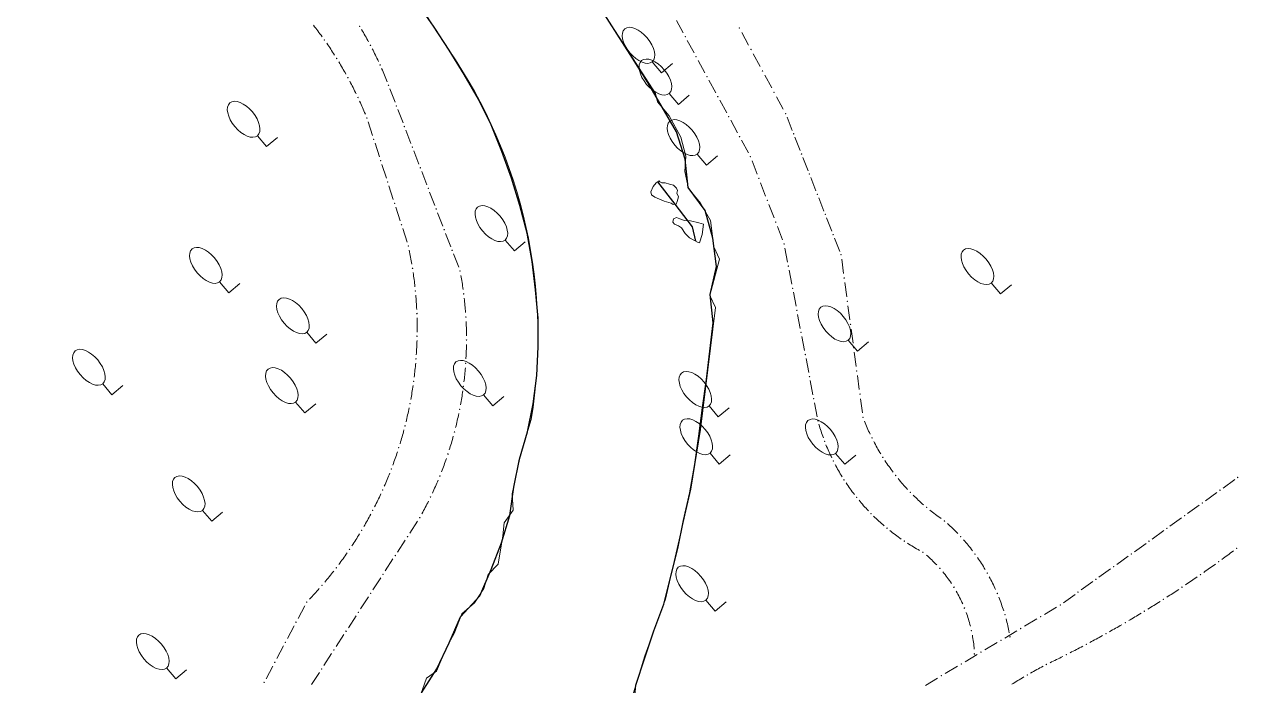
# Model space of a CAD drawing. Header units: metres. Extents: x -10443 to -4073, y -33280 to -26846.
# Drawn here: x -7327.63 to -7285.17, y -29071.19 to -29048.05 of the extents above; entities that cross this region are included whole.
import ezdxf

# ---------------------------------------------------------------- set-up
doc = ezdxf.new("R2010")
doc.units = ezdxf.units.M
doc.header["$MEASUREMENT"] = 0
doc.linetypes.add('CONTINUOUS_1', pattern=[0])
doc.linetypes.add('CONTINUOUS_2', pattern=[0])
doc.layers.add('R6護岸構造(不明)', color=224, linetype='CONTINUOUS')
doc.layers.add('R6護岸構造(石組・玉石)', color=5, linetype='CONTINUOUS')
for name, color, linetype, lineweight in [('園路', 241, 'CONTINUOUS_2', 18), ('木', 254, 'CONTINUOUS_2', 18), ('石', 241, 'CONTINUOUS_2', 18), ('護岸', 241, 'CONTINUOUS_2', 18)]:
    doc.layers.add(name, color=color, linetype=linetype, lineweight=lineweight)

msp = doc.modelspace()

# ---------------------------------------------------------------- hatches: boundary and pattern name
at = {"layer": '園路', "linetype": 'CONTINUOUS_1', "lineweight": 18}
for points in [[(-7315.901, -29048.123, 1), (-7315.916, -29048.123, 1)], [(-7304.515, -29048.485, 1), (-7304.53, -29048.485, 1)], [(-7302.624, -29048.185, 1), (-7302.639, -29048.185, 1)], [(-7317.131, -29048.599, 1), (-7317.146, -29048.599, 1)], [(-7315.52, -29048.788, 1), (-7315.535, -29048.788, 1)], [(-7302.219, -29048.933, 1), (-7302.234, -29048.933, 1)], [(-7316.701, -29049.248, 1), (-7316.716, -29049.248, 1)], [(-7304.135, -29049.184, 1), (-7304.15, -29049.184, 1)], [(-7315.182, -29049.476, 1), (-7315.197, -29049.476, 1)], [(-7301.813, -29049.681, 1), (-7301.828, -29049.681, 1)], [(-7316.31, -29049.92, 1), (-7316.325, -29049.92, 1)], [(-7314.89, -29050.185, 1), (-7314.905, -29050.185, 1)], [(-7303.756, -29049.883, 1), (-7303.771, -29049.883, 1)], [(-7315.958, -29050.613, 1), (-7315.973, -29050.613, 1)], [(-7303.376, -29050.582, 1), (-7303.391, -29050.582, 1)], [(-7301.408, -29050.429, 1), (-7301.423, -29050.429, 1)], [(-7314.612, -29050.907, 1), (-7314.627, -29050.907, 1)], [(-7315.647, -29051.326, 1), (-7315.662, -29051.326, 1)], [(-7302.996, -29051.281, 1), (-7303.011, -29051.281, 1)], [(-7301.003, -29051.177, 1), (-7301.018, -29051.177, 1)], [(-7314.334, -29051.629, 1), (-7314.349, -29051.629, 1)], [(-7300.727, -29051.883, 1), (-7300.742, -29051.883, 1)], [(-7315.404, -29052.074, 1), (-7315.419, -29052.074, 1)], [(-7314.056, -29052.351, 1), (-7314.071, -29052.351, 1)], [(-7302.617, -29051.98, 1), (-7302.632, -29051.98, 1)], [(-7302.237, -29052.679, 1), (-7302.252, -29052.679, 1)], [(-7300.45, -29052.588, 1), (-7300.465, -29052.588, 1)], [(-7315.162, -29052.821, 1), (-7315.177, -29052.821, 1)], [(-7313.777, -29053.073, 1), (-7313.792, -29053.073, 1)], [(-7314.92, -29053.569, 1), (-7314.935, -29053.569, 1)], [(-7301.942, -29053.444, 1), (-7301.957, -29053.444, 1)], [(-7300.173, -29053.293, 1), (-7300.188, -29053.293, 1)], [(-7313.499, -29053.794, 1), (-7313.514, -29053.794, 1)], [(-7299.897, -29053.999, 1), (-7299.912, -29053.999, 1)], [(-7314.678, -29054.317, 1), (-7314.693, -29054.317, 1)], [(-7301.647, -29054.209, 1), (-7301.662, -29054.209, 1)], [(-7313.221, -29054.516, 1), (-7313.236, -29054.516, 1)], [(-7299.62, -29054.704, 1), (-7299.635, -29054.704, 1)], [(-7314.435, -29055.065, 1), (-7314.45, -29055.065, 1)], [(-7312.943, -29055.238, 1), (-7312.958, -29055.238, 1)], [(-7301.352, -29054.974, 1), (-7301.367, -29054.974, 1)], [(-7301.057, -29055.74, 1), (-7301.072, -29055.74, 1)], [(-7299.343, -29055.409, 1), (-7299.358, -29055.409, 1)], [(-7314.193, -29055.812, 1), (-7314.208, -29055.812, 1)], [(-7312.665, -29055.96, 1), (-7312.68, -29055.96, 1)], [(-7299.067, -29056.115, 1), (-7299.082, -29056.115, 1)], [(-7314.049, -29056.592, 1), (-7314.064, -29056.592, 1)], [(-7300.909, -29056.513, 1), (-7300.924, -29056.513, 1)], [(-7312.387, -29056.682, 1), (-7312.402, -29056.682, 1)], [(-7298.957, -29056.927, 1), (-7298.972, -29056.927, 1)], [(-7313.95, -29057.379, 1), (-7313.965, -29057.379, 1)], [(-7300.761, -29057.286, 1), (-7300.776, -29057.286, 1)], [(-7312.261, -29057.483, 1), (-7312.276, -29057.483, 1)], [(-7298.848, -29057.74, 1), (-7298.863, -29057.74, 1)], [(-7313.897, -29058.171, 1), (-7313.912, -29058.171, 1)], [(-7312.186, -29058.291, 1), (-7312.201, -29058.291, 1)], [(-7300.613, -29058.059, 1), (-7300.628, -29058.059, 1)], [(-7298.738, -29058.553, 1), (-7298.753, -29058.553, 1)], [(-7313.89, -29058.964, 1), (-7313.905, -29058.964, 1)], [(-7312.162, -29059.102, 1), (-7312.177, -29059.102, 1)], [(-7300.466, -29058.832, 1), (-7300.481, -29058.832, 1)], [(-7298.628, -29059.366, 1), (-7298.643, -29059.366, 1)], [(-7313.927, -29059.756, 1), (-7313.942, -29059.756, 1)], [(-7312.19, -29059.913, 1), (-7312.205, -29059.913, 1)], [(-7300.318, -29059.605, 1), (-7300.333, -29059.605, 1)], [(-7300.17, -29060.378, 1), (-7300.185, -29060.378, 1)], [(-7298.519, -29060.179, 1), (-7298.534, -29060.179, 1)], [(-7314.011, -29060.545, 1), (-7314.026, -29060.545, 1)], [(-7312.27, -29060.721, 1), (-7312.285, -29060.721, 1)], [(-7300.022, -29061.151, 1), (-7300.037, -29061.151, 1)], [(-7298.409, -29060.992, 1), (-7298.424, -29060.992, 1)], [(-7314.14, -29061.328, 1), (-7314.155, -29061.328, 1)], [(-7312.401, -29061.522, 1), (-7312.416, -29061.522, 1)], [(-7314.313, -29062.101, 1), (-7314.328, -29062.101, 1)], [(-7299.874, -29061.924, 1), (-7299.889, -29061.924, 1)], [(-7298.299, -29061.804, 1), (-7298.314, -29061.804, 1)], [(-7312.582, -29062.313, 1), (-7312.597, -29062.313, 1)], [(-7297.989, -29062.52, 1), (-7298.004, -29062.52, 1)], [(-7314.531, -29062.864, 1), (-7314.546, -29062.864, 1)], [(-7299.641, -29062.643, 1), (-7299.656, -29062.643, 1)], [(-7312.813, -29063.09, 1), (-7312.828, -29063.09, 1)], [(-7299.336, -29063.334, 1), (-7299.351, -29063.334, 1)], [(-7297.607, -29063.2, 1), (-7297.622, -29063.2, 1)], [(-7314.792, -29063.613, 1), (-7314.807, -29063.613, 1)], [(-7297.157, -29063.836, 1), (-7297.172, -29063.836, 1)], [(-7313.093, -29063.852, 1), (-7313.108, -29063.852, 1)], [(-7298.961, -29063.99, 1), (-7298.976, -29063.99, 1)], [(-7285.198, -29063.906, 1), (-7285.213, -29063.906, 1)], [(-7315.096, -29064.346, 1), (-7315.111, -29064.346, 1)], [(-7313.421, -29064.594, 1), (-7313.436, -29064.594, 1)], [(-7298.52, -29064.604, 1), (-7298.535, -29064.604, 1)], [(-7296.644, -29064.424, 1), (-7296.659, -29064.424, 1)], [(-7285.818, -29064.352, 1), (-7285.833, -29064.352, 1)], [(-7315.442, -29065.06, 1), (-7315.457, -29065.06, 1)], [(-7296.074, -29064.955, 1), (-7296.089, -29064.955, 1)], [(-7286.438, -29064.798, 1), (-7286.453, -29064.798, 1)], [(-7313.796, -29065.314, 1), (-7313.811, -29065.314, 1)], [(-7298.02, -29065.17, 1), (-7298.035, -29065.17, 1)], [(-7295.452, -29065.425, 1), (-7295.467, -29065.425, 1)], [(-7287.058, -29065.244, 1), (-7287.073, -29065.244, 1)], [(-7315.828, -29065.753, 1), (-7315.843, -29065.753, 1)], [(-7297.463, -29065.681, 1), (-7297.478, -29065.681, 1)], [(-7287.678, -29065.69, 1), (-7287.693, -29065.69, 1)], [(-7314.225, -29065.975, 1), (-7314.24, -29065.975, 1)], [(-7296.857, -29066.133, 1), (-7296.872, -29066.133, 1)], [(-7294.884, -29065.976, 1), (-7294.899, -29065.976, 1)], [(-7288.298, -29066.136, 1), (-7288.313, -29066.136, 1)], [(-7285.238, -29066.387, 1), (-7285.253, -29066.387, 1)], [(-7316.253, -29066.422, 1), (-7316.268, -29066.422, 1)], [(-7314.654, -29066.637, 1), (-7314.669, -29066.637, 1)], [(-7296.208, -29066.52, 1), (-7296.223, -29066.52, 1)], [(-7294.383, -29066.589, 1), (-7294.398, -29066.589, 1)], [(-7288.918, -29066.581, 1), (-7288.933, -29066.581, 1)], [(-7316.716, -29067.066, 1), (-7316.731, -29067.066, 1)], [(-7295.614, -29067.086, 1), (-7295.629, -29067.086, 1)], [(-7289.538, -29067.027, 1), (-7289.553, -29067.027, 1)], [(-7285.865, -29066.853, 1), (-7285.88, -29066.853, 1)], [(-7315.083, -29067.299, 1), (-7315.098, -29067.299, 1)], [(-7293.955, -29067.254, 1), (-7293.97, -29067.254, 1)], [(-7290.158, -29067.473, 1), (-7290.173, -29067.473, 1)], [(-7286.5, -29067.305, 1), (-7286.515, -29067.305, 1)], [(-7317.215, -29067.682, 1), (-7317.23, -29067.682, 1)], [(-7315.513, -29067.96, 1), (-7315.528, -29067.96, 1)], [(-7295.124, -29067.745, 1), (-7295.139, -29067.745, 1)], [(-7293.606, -29067.964, 1), (-7293.621, -29067.964, 1)], [(-7290.778, -29067.919, 1), (-7290.793, -29067.919, 1)], [(-7287.145, -29067.745, 1), (-7287.16, -29067.745, 1)], [(-7317.749, -29068.269, 1), (-7317.764, -29068.269, 1)], [(-7294.752, -29068.478, 1), (-7294.767, -29068.478, 1)], [(-7291.398, -29068.365, 1), (-7291.413, -29068.365, 1)], [(-7287.799, -29068.172, 1), (-7287.814, -29068.172, 1)], [(-7315.942, -29068.622, 1), (-7315.957, -29068.622, 1)], [(-7293.34, -29068.709, 1), (-7293.355, -29068.709, 1)], [(-7292.092, -29068.778, 1), (-7292.107, -29068.778, 1)], [(-7288.461, -29068.585, 1), (-7288.476, -29068.585, 1)], [(-7318.121, -29068.97, 1), (-7318.136, -29068.97, 1)], [(-7316.371, -29069.284, 1), (-7316.386, -29069.284, 1)], [(-7294.509, -29069.262, 1), (-7294.524, -29069.262, 1)], [(-7292.785, -29069.191, 1), (-7292.8, -29069.191, 1)], [(-7289.131, -29068.985, 1), (-7289.146, -29068.985, 1)], [(-7318.493, -29069.672, 1), (-7318.508, -29069.672, 1)], [(-7293.479, -29069.605, 1), (-7293.494, -29069.605, 1)], [(-7293.16, -29069.48, 1), (-7293.175, -29069.48, 1)], [(-7290.494, -29069.744, 1), (-7290.509, -29069.744, 1)], [(-7289.809, -29069.371, 1), (-7289.824, -29069.371, 1)], [(-7316.8, -29069.945, 1), (-7316.815, -29069.945, 1)], [(-7294.403, -29070.077, 1), (-7294.418, -29070.077, 1)], [(-7294.172, -29070.018, 1), (-7294.187, -29070.018, 1)], [(-7291.187, -29070.103, 1), (-7291.202, -29070.103, 1)], [(-7318.864, -29070.374, 1), (-7318.879, -29070.374, 1)], [(-7317.229, -29070.607, 1), (-7317.244, -29070.607, 1)], [(-7294.866, -29070.431, 1), (-7294.881, -29070.431, 1)], [(-7291.887, -29070.448, 1), (-7291.902, -29070.448, 1)], [(-7295.559, -29070.844, 1), (-7295.574, -29070.844, 1)], [(-7292.558, -29070.819, 1), (-7292.573, -29070.819, 1)], [(-7319.236, -29071.076, 1), (-7319.251, -29071.076, 1)]]:
    msp.add_hatch(color=256, dxfattribs=at).paths.add_polyline_path(points, flags=0)

# ---------------------------------------------------------------- linework, layer by layer
at = {"layer": 'R6護岸構造(不明)', "linetype": 'ByBlock'}
for points in [[(-7313.749, -29071.439), (-7313.205, -29070.6), (-7312.777, -29069.696), (-7312.376, -29068.78), (-7311.699, -29068.044), (-7311.303, -29067.126), (-7310.941, -29066.194), (-7310.653, -29065.236), (-7310.518, -29064.245), (-7310.316, -29063.266), (-7310.034, -29062.306), (-7309.838, -29061.326), (-7309.716, -29060.333), (-7309.666, -29059.335), (-7309.666, -29058.335), (-7309.753, -29057.338), (-7309.873, -29056.346), (-7310.047, -29055.361), (-7310.301, -29054.394), (-7310.594, -29053.437), (-7310.94, -29052.499), (-7311.31, -29051.57), (-7311.748, -29050.671), (-7312.248, -29049.805), (-7312.778, -29048.957), (-7313.327, -29048.122), (-7313.898, -29047.301)], [(-7306.352, -29072.164), (-7306.249, -29071.17), (-7305.941, -29070.219), (-7305.618, -29069.272), (-7305.272, -29068.334), (-7305.028, -29067.364), (-7304.786, -29066.394), (-7304.581, -29065.415), (-7304.357, -29064.44), (-7304.191, -29063.454), (-7304.053, -29062.464), (-7303.916, -29061.473), (-7303.778, -29060.483), (-7303.668, -29059.489), (-7303.551, -29058.496), (-7303.647, -29057.5), (-7303.435, -29056.523), (-7303.56, -29055.531), (-7303.827, -29054.567), (-7304.424, -29053.765), (-7304.53, -29052.771), (-7304.824, -29051.815), (-7305.325, -29050.949), (-7305.825, -29050.083), (-7306.362, -29049.24), (-7306.902, -29048.398), (-7307.442, -29047.557)]]:
    msp.add_lwpolyline(points, dxfattribs=at)
at = {"layer": 'R6護岸構造(石組・玉石)', "linetype": 'ByBlock'}
msp.add_lwpolyline([(-7305.491, -29053.566), (-7304.891, -29054.348), (-7304.282, -29055.141), (-7304.163, -29055.638)], dxfattribs=at)
at = {"layer": '園路', "linetype": 'CONTINUOUS_1', "lineweight": 18}
for p, q in [((-7304.593, -29048.355), (-7304.832, -29047.915)), ((-7302.31, -29048.779), (-7302.548, -29048.34)), ((-7304.213, -29049.054), (-7304.452, -29048.614)), ((-7303.834, -29049.753), (-7304.072, -29049.313)), ((-7301.905, -29049.527), (-7302.143, -29049.088)), ((-7303.454, -29050.452), (-7303.693, -29050.012)), ((-7301.499, -29050.275), (-7301.737, -29049.836)), ((-7314.669, -29050.779), (-7314.848, -29050.313)), ((-7301.094, -29051.023), (-7301.332, -29050.584)), ((-7314.39, -29051.501), (-7314.57, -29051.035)), ((-7303.074, -29051.151), (-7303.313, -29050.711)), ((-7315.456, -29051.938), (-7315.61, -29051.462)), ((-7302.695, -29051.85), (-7302.933, -29051.41)), ((-7300.781, -29051.763), (-7300.964, -29051.297)), ((-7314.112, -29052.223), (-7314.292, -29051.757)), ((-7315.214, -29052.685), (-7315.368, -29052.21)), ((-7302.315, -29052.549), (-7302.554, -29052.109)), ((-7300.505, -29052.468), (-7300.687, -29052.003)), ((-7313.834, -29052.945), (-7314.014, -29052.478)), ((-7300.228, -29053.173), (-7300.41, -29052.708)), ((-7314.971, -29053.433), (-7315.126, -29052.957)), ((-7313.556, -29053.667), (-7313.736, -29053.2)), ((-7302.007, -29053.294), (-7302.187, -29052.828)), ((-7301.712, -29054.06), (-7301.892, -29053.593)), ((-7299.951, -29053.879), (-7300.134, -29053.413)), ((-7314.729, -29054.181), (-7314.883, -29053.705)), ((-7313.278, -29054.389), (-7313.458, -29053.922)), ((-7314.487, -29054.929), (-7314.641, -29054.453)), ((-7301.417, -29054.825), (-7301.597, -29054.358)), ((-7299.675, -29054.584), (-7299.857, -29054.119)), ((-7313, -29055.111), (-7313.179, -29054.644)), ((-7299.398, -29055.289), (-7299.581, -29054.824)), ((-7314.245, -29055.676), (-7314.399, -29055.201)), ((-7301.122, -29055.59), (-7301.302, -29055.124)), ((-7312.722, -29055.832), (-7312.901, -29055.366)), ((-7299.121, -29055.995), (-7299.304, -29055.529)), ((-7312.443, -29056.554), (-7312.623, -29056.088)), ((-7300.944, -29056.372), (-7301.038, -29055.881)), ((-7298.986, -29056.769), (-7299.053, -29056.273)), ((-7300.796, -29057.145), (-7300.89, -29056.654)), ((-7300.648, -29057.918), (-7300.742, -29057.427)), ((-7298.876, -29057.582), (-7298.943, -29057.086)), ((-7300.5, -29058.691), (-7300.594, -29058.2)), ((-7298.767, -29058.394), (-7298.834, -29057.899)), ((-7298.657, -29059.207), (-7298.724, -29058.712)), ((-7300.352, -29059.464), (-7300.446, -29058.973)), ((-7298.548, -29060.02), (-7298.614, -29059.525)), ((-7300.204, -29060.237), (-7300.298, -29059.746)), ((-7298.438, -29060.833), (-7298.505, -29060.337)), ((-7300.057, -29061.01), (-7300.151, -29060.519)), ((-7299.909, -29061.783), (-7300.003, -29061.292)), ((-7298.328, -29061.646), (-7298.395, -29061.15)), ((-7285.718, -29064.275), (-7285.312, -29063.983)), ((-7286.338, -29064.721), (-7285.932, -29064.429)), ((-7286.958, -29065.167), (-7286.552, -29064.875)), ((-7314.154, -29065.854), (-7313.882, -29065.435)), ((-7287.578, -29065.613), (-7287.172, -29065.321)), ((-7288.198, -29066.059), (-7287.792, -29065.767)), ((-7314.583, -29066.516), (-7314.311, -29066.097)), ((-7288.818, -29066.504), (-7288.412, -29066.213)), ((-7315.012, -29067.178), (-7314.74, -29066.758)), ((-7289.438, -29066.95), (-7289.032, -29066.658)), ((-7290.058, -29067.396), (-7289.653, -29067.104)), ((-7315.441, -29067.839), (-7315.169, -29067.42)), ((-7290.679, -29067.842), (-7290.273, -29067.55)), ((-7315.871, -29068.501), (-7315.599, -29068.081)), ((-7291.299, -29068.288), (-7290.893, -29067.996)), ((-7318.06, -29068.84), (-7317.826, -29068.399)), ((-7291.967, -29068.7), (-7291.538, -29068.444)), ((-7316.3, -29069.163), (-7316.028, -29068.743)), ((-7292.661, -29069.113), (-7292.231, -29068.857)), ((-7318.431, -29069.542), (-7318.197, -29069.1)), ((-7293.354, -29069.526), (-7292.925, -29069.27)), ((-7316.729, -29069.824), (-7316.457, -29069.405)), ((-7294.048, -29069.939), (-7293.618, -29069.683)), ((-7318.803, -29070.244), (-7318.569, -29069.802)), ((-7317.158, -29070.486), (-7316.886, -29070.066)), ((-7294.741, -29070.352), (-7294.312, -29070.096)), ((-7319.175, -29070.946), (-7318.941, -29070.504)), ((-7295.435, -29070.765), (-7295.005, -29070.509)), ((-7317.587, -29071.147), (-7317.315, -29070.728)), ((-7296.128, -29071.179), (-7295.699, -29070.923))]:
    msp.add_line(p, q, dxfattribs=at)
for centre in [(-7315.909, -29048.123), (-7304.523, -29048.485), (-7302.631, -29048.185), (-7317.138, -29048.599), (-7315.527, -29048.788), (-7302.226, -29048.933), (-7316.709, -29049.248), (-7304.143, -29049.184), (-7315.19, -29049.476), (-7301.821, -29049.681), (-7316.318, -29049.92), (-7314.897, -29050.185), (-7303.763, -29049.883), (-7315.966, -29050.613), (-7303.384, -29050.582), (-7301.416, -29050.429), (-7314.619, -29050.907), (-7315.654, -29051.326), (-7303.004, -29051.281), (-7301.011, -29051.177), (-7314.341, -29051.629), (-7300.734, -29051.883), (-7315.412, -29052.074), (-7314.063, -29052.351), (-7302.624, -29051.98), (-7302.245, -29052.679), (-7300.457, -29052.588), (-7315.17, -29052.821), (-7313.785, -29053.073), (-7314.927, -29053.569), (-7301.95, -29053.444), (-7300.181, -29053.293), (-7313.507, -29053.794), (-7299.904, -29053.999), (-7314.685, -29054.317), (-7301.655, -29054.209), (-7313.229, -29054.516), (-7299.628, -29054.704), (-7314.443, -29055.065), (-7312.95, -29055.238), (-7301.359, -29054.974), (-7301.064, -29055.74), (-7299.351, -29055.409), (-7314.201, -29055.812), (-7312.672, -29055.96), (-7299.074, -29056.115), (-7314.057, -29056.592), (-7300.917, -29056.513), (-7312.394, -29056.682), (-7298.965, -29056.927), (-7313.958, -29057.379), (-7300.769, -29057.286), (-7312.268, -29057.483), (-7298.855, -29057.74), (-7313.905, -29058.171), (-7312.193, -29058.291), (-7300.621, -29058.059), (-7298.745, -29058.553), (-7313.897, -29058.964), (-7312.17, -29059.102), (-7300.473, -29058.832), (-7298.636, -29059.366), (-7313.935, -29059.756), (-7312.198, -29059.913), (-7300.325, -29059.605), (-7300.178, -29060.378), (-7298.526, -29060.179), (-7314.018, -29060.545), (-7312.278, -29060.721), (-7300.03, -29061.151), (-7298.417, -29060.992), (-7314.147, -29061.328), (-7312.408, -29061.522), (-7314.321, -29062.101), (-7299.882, -29061.924), (-7298.307, -29061.804), (-7312.59, -29062.313), (-7297.997, -29062.52), (-7314.538, -29062.864), (-7299.649, -29062.643), (-7312.821, -29063.09), (-7299.343, -29063.334), (-7297.615, -29063.2), (-7314.8, -29063.613), (-7297.165, -29063.836), (-7313.101, -29063.852), (-7298.968, -29063.99), (-7285.205, -29063.906), (-7315.104, -29064.346), (-7313.429, -29064.594), (-7298.528, -29064.604), (-7296.652, -29064.424), (-7285.825, -29064.352), (-7315.449, -29065.06), (-7296.081, -29064.955), (-7286.445, -29064.798), (-7313.803, -29065.314), (-7298.027, -29065.17), (-7295.459, -29065.425), (-7287.065, -29065.244), (-7315.835, -29065.753), (-7297.471, -29065.681), (-7287.685, -29065.69), (-7314.232, -29065.975), (-7296.865, -29066.133), (-7294.891, -29065.976), (-7288.305, -29066.136), (-7285.246, -29066.387), (-7316.261, -29066.422), (-7314.662, -29066.637), (-7296.216, -29066.52), (-7294.39, -29066.589), (-7288.925, -29066.581), (-7316.724, -29067.066), (-7295.621, -29067.086), (-7289.545, -29067.027), (-7285.872, -29066.853), (-7315.091, -29067.299), (-7293.962, -29067.254), (-7290.166, -29067.473), (-7286.508, -29067.305), (-7317.223, -29067.682), (-7315.52, -29067.96), (-7295.131, -29067.745), (-7293.613, -29067.964), (-7290.786, -29067.919), (-7287.153, -29067.745), (-7317.757, -29068.269), (-7294.76, -29068.478), (-7291.406, -29068.365), (-7287.806, -29068.172), (-7315.949, -29068.622), (-7293.347, -29068.709), (-7292.099, -29068.778), (-7288.468, -29068.585), (-7318.129, -29068.97), (-7316.378, -29069.284), (-7294.517, -29069.262), (-7292.793, -29069.191), (-7289.138, -29068.985), (-7318.5, -29069.672), (-7293.486, -29069.605), (-7293.168, -29069.48), (-7290.502, -29069.744), (-7289.816, -29069.371), (-7316.808, -29069.945), (-7294.411, -29070.077), (-7294.18, -29070.018), (-7291.195, -29070.103), (-7318.872, -29070.374), (-7317.237, -29070.607), (-7294.873, -29070.431), (-7291.895, -29070.448), (-7295.567, -29070.844), (-7292.565, -29070.819), (-7319.244, -29071.076)]:
    msp.add_circle(centre, 0.0075, dxfattribs=at)
for centre, radius, start, end in [((-7328.186, -29056.379), 13.512, 35.7407, 37.8609), ((-7325.929, -29054.317), 11.779, 28.6425, 31.0745), ((-7328.186, -29056.379), 13.512, 32.4423, 34.5625), ((-7325.929, -29054.317), 11.779, 24.9124, 27.3444), ((-7328.186, -29056.379), 13.512, 29.1439, 31.264), ((-7325.929, -29054.317), 11.779, 21.1824, 23.6144), ((-7328.186, -29056.379), 13.512, 25.8455, 27.9656), ((-7328.186, -29056.379), 13.512, 22.5471, 24.6672), ((-7327.676, -29058.701), 13.782, 9.4094, 11.4881), ((-7327.676, -29058.701), 13.782, 6.1115, 8.1902), ((-7324.938, -29059.065), 12.768, 7.816, 10.0598), ((-7327.676, -29058.701), 13.782, 2.8136, 4.8923), ((-7324.938, -29059.065), 12.768, 4.1742, 6.418), ((-7327.676, -29058.701), 13.782, 359.5157, 1.5944), ((-7324.938, -29059.065), 12.768, 0.5324, 2.7762), ((-7327.676, -29058.701), 13.782, 356.2178, 358.2964), ((-7324.938, -29059.065), 12.768, 356.8907, 359.1344), ((-7327.676, -29058.701), 13.782, 352.9198, 354.9985), ((-7324.938, -29059.065), 12.768, 353.2489, 355.4926), ((-7327.676, -29058.701), 13.782, 349.6219, 351.7006), ((-7324.938, -29059.065), 12.768, 349.6071, 351.8509), ((-7327.676, -29058.701), 13.782, 346.324, 348.4027), ((-7324.938, -29059.065), 12.768, 345.9653, 348.2091), ((-7292.778, -29060.017), 7.355, 196.0229, 199.9177), ((-7291.208, -29059.151), 7.579, 201.5542, 205.3341), ((-7327.676, -29058.701), 13.782, 343.0261, 345.1048), ((-7324.938, -29059.065), 12.768, 342.3235, 344.5673), ((-7292.778, -29060.017), 7.355, 201.9113, 205.8061), ((-7291.208, -29059.151), 7.579, 207.4515, 211.2314), ((-7327.676, -29058.701), 13.782, 339.7282, 341.8068), ((-7324.938, -29059.065), 12.768, 338.6818, 340.9255), ((-7291.208, -29059.151), 7.579, 213.3488, 217.1287), ((-7327.676, -29058.701), 13.782, 336.4302, 338.5089), ((-7292.778, -29060.017), 7.355, 207.7997, 211.6945), ((-7324.938, -29059.065), 12.768, 335.04, 337.2837), ((-7292.778, -29060.017), 7.355, 213.6881, 217.5829), ((-7291.208, -29059.151), 7.579, 219.2462, 223.026), ((-7327.676, -29058.701), 13.782, 333.1323, 335.211), ((-7291.208, -29059.151), 7.579, 225.1435, 228.9234), ((-7324.938, -29059.065), 12.768, 331.3982, 333.642), ((-7292.778, -29060.017), 7.355, 219.5765, 223.4713), ((-7291.208, -29059.151), 7.579, 231.0408, 234.8207), ((-7327.676, -29058.701), 13.782, 329.8344, 331.9131), ((-7292.778, -29060.017), 7.355, 225.4649, 229.3597), ((-7299.993, -29070.662), 6.927, 43.7712, 47.907), ((-7327.676, -29058.701), 13.782, 326.5365, 328.6152), ((-7292.778, -29060.017), 7.355, 231.3533, 235.2482), ((-7292.778, -29060.017), 7.355, 237.2417, 241.1366), ((-7299.993, -29070.662), 6.927, 37.2233, 41.3591), ((-7327.676, -29058.701), 13.782, 323.2386, 325.3172), ((-7299.246, -29070.295), 4.841, 43.4177, 49.3356), ((-7299.993, -29070.662), 6.927, 30.6754, 34.8112), ((-7308.684, -29035.478), 38.792, 306.2272, 306.9657), ((-7327.676, -29058.701), 13.782, 319.9406, 322.0193), ((-7299.246, -29070.295), 4.841, 33.685, 39.6029), ((-7308.684, -29035.478), 38.792, 305.0745, 305.813), ((-7299.993, -29070.662), 6.927, 24.1275, 28.2633), ((-7308.684, -29035.478), 38.792, 303.9219, 304.6604), ((-7327.676, -29058.701), 13.782, 316.6427, 318.7214), ((-7299.246, -29070.295), 4.841, 23.9523, 29.8702), ((-7308.684, -29035.478), 38.792, 302.7692, 303.5077), ((-7299.993, -29070.662), 6.927, 17.5796, 21.7154), ((-7308.684, -29035.478), 38.792, 301.6165, 302.355), ((-7299.246, -29070.295), 4.841, 14.2196, 20.1375), ((-7299.993, -29070.662), 6.927, 11.0317, 15.1675), ((-7308.684, -29035.478), 38.792, 300.4638, 301.2023), ((-7308.684, -29035.478), 38.792, 299.3112, 300.0497), ((-7299.246, -29070.295), 4.841, 4.487, 10.4049), ((-7308.684, -29035.478), 38.792, 298.1585, 298.897), ((-7308.684, -29035.478), 38.792, 295.8531, 296.5916), ((-7308.684, -29035.478), 38.792, 297.0058, 297.7443), ((-7281.713, -29089.644), 21.73, 118.2939, 119.6123), ((-7281.713, -29089.644), 21.73, 120.3147, 121.6331)]:
    msp.add_arc(centre, radius, start, end, dxfattribs=at)
at = {"layer": '木', "linetype": 'CONTINUOUS_1', "lineweight": 18}
for p, q in [((-7305.353, -29049.745), (-7305.674, -29049.362)), ((-7304.97, -29049.424), (-7305.353, -29049.745)), ((-7304.763, -29050.855), (-7305.084, -29050.472)), ((-7304.38, -29050.533), (-7304.763, -29050.855)), ((-7319.158, -29052.333), (-7319.479, -29051.95)), ((-7318.774, -29052.012), (-7319.158, -29052.333)), ((-7303.781, -29052.976), (-7304.102, -29052.593)), ((-7303.398, -29052.654), (-7303.781, -29052.976)), ((-7310.497, -29055.983), (-7310.819, -29055.6)), ((-7310.114, -29055.661), (-7310.497, -29055.983)), ((-7320.479, -29057.442), (-7320.801, -29057.059)), ((-7320.096, -29057.121), (-7320.479, -29057.442)), ((-7293.504, -29057.485), (-7293.825, -29057.102)), ((-7293.121, -29057.164), (-7293.504, -29057.485)), ((-7317.434, -29059.209), (-7317.756, -29058.826)), ((-7317.051, -29058.887), (-7317.434, -29059.209)), ((-7298.5, -29059.485), (-7298.821, -29059.102)), ((-7298.117, -29059.164), (-7298.5, -29059.485)), ((-7324.566, -29061.01), (-7324.888, -29060.627)), ((-7324.183, -29060.688), (-7324.566, -29061.01)), ((-7317.823, -29061.65), (-7318.144, -29061.267)), ((-7311.253, -29061.398), (-7311.574, -29061.015)), ((-7310.869, -29061.076), (-7311.253, -29061.398)), ((-7317.44, -29061.328), (-7317.823, -29061.65)), ((-7303.367, -29061.786), (-7303.689, -29061.403)), ((-7302.984, -29061.465), (-7303.367, -29061.786)), ((-7303.332, -29063.438), (-7303.653, -29063.055)), ((-7302.949, -29063.116), (-7303.332, -29063.438)), ((-7298.946, -29063.446), (-7299.268, -29063.063)), ((-7298.563, -29063.125), (-7298.946, -29063.446)), ((-7321.079, -29065.44), (-7321.401, -29065.057)), ((-7320.696, -29065.118), (-7321.079, -29065.44)), ((-7303.479, -29068.58), (-7303.8, -29068.197)), ((-7303.096, -29068.259), (-7303.479, -29068.58)), ((-7322.337, -29070.954), (-7322.658, -29070.571)), ((-7321.954, -29070.633), (-7322.337, -29070.954))]:
    msp.add_line(p, q, dxfattribs=at)
for centre in [(-7306.156, -29048.788), (-7305.566, -29049.897), (-7319.961, -29051.376), (-7304.584, -29052.018), (-7311.301, -29055.025), (-7321.283, -29056.485), (-7294.308, -29056.528), (-7318.238, -29058.251), (-7299.303, -29058.528), (-7325.37, -29060.052), (-7318.626, -29060.692), (-7312.056, -29060.44), (-7304.171, -29060.828), (-7304.136, -29062.48), (-7299.75, -29062.489), (-7321.883, -29064.482), (-7304.282, -29067.622), (-7323.14, -29069.997)]:
    msp.add_ellipse(centre, major_axis=(-0.482, 0.575), ratio=0.533333, dxfattribs=at)
at = {"layer": '石', "linetype": 'CONTINUOUS_2', "lineweight": 18, "flags": 128}
for points in [[(-7305.439, -29053.533), (-7305.543, -29053.599), (-7305.644, -29053.732), (-7305.727, -29053.917), (-7305.707, -29054.023), (-7305.584, -29054.1), (-7305.262, -29054.238), (-7305.02, -29054.311), (-7304.94, -29054.355), (-7304.841, -29054.341), (-7304.802, -29054.255), (-7304.761, -29054.083), (-7304.819, -29053.962), (-7304.793, -29053.861), (-7304.833, -29053.788), (-7304.933, -29053.676), (-7305.072, -29053.649), (-7305.226, -29053.604), (-7305.341, -29053.594), (-7305.407, -29053.565), (-7305.439, -29053.533)], [(-7304.928, -29054.854), (-7304.961, -29054.973), (-7304.896, -29055.045), (-7304.757, -29055.103), (-7304.656, -29055.172), (-7304.521, -29055.372), (-7304.378, -29055.517), (-7304.076, -29055.687), (-7304.021, -29055.695), (-7303.936, -29055.405), (-7303.884, -29055.044), (-7304.044, -29054.992), (-7304.341, -29054.929), (-7304.545, -29054.92), (-7304.706, -29054.854), (-7304.826, -29054.811), (-7304.928, -29054.854)]]:
    msp.add_lwpolyline(points, dxfattribs=at)
at = {"layer": '護岸', "lineweight": 18, "flags": 128}
msp.add_lwpolyline([(-7308.027, -29084.037), (-7314.12, -29087.436), (-7314.469, -29086.607), (-7315.064, -29086.238), (-7315.208, -29085.831), (-7315.723, -29085.309), (-7316.034, -29084.834), (-7316.086, -29084.405), (-7316.489, -29083.689), (-7316.795, -29082.88), (-7317.005, -29081.876), (-7316.678, -29080.744), (-7317.018, -29079.99), (-7317.197, -29078.86), (-7316.921, -29078.482), (-7316.891, -29078.178), (-7316.556, -29077.721), (-7316.39, -29077.025), (-7316.067, -29076.271), (-7315.436, -29075.27), (-7315.393, -29074.651, -0.288423), (-7314.387, -29073.285), (-7314.158, -29072.585), (-7313.935, -29071.949), (-7313.566, -29070.927), (-7313.216, -29070.679), (-7312.856, -29069.834), (-7312.6, -29069.366), (-7312.33, -29068.675), (-7311.893, -29068.289), (-7311.566, -29067.795), (-7311.417, -29067.297), (-7311.061, -29066.936), (-7310.902, -29065.95), (-7310.85, -29065.489), (-7310.537, -29065.05), (-7310.579, -29064.475), (-7310.284, -29063.114), (-7309.907, -29061.875, 0.194338), (-7312.797, -29048.939, 0.069516), (-7318.602, -29041.987), (-7320.553, -29040.237), (-7321.482, -29039.04), (-7322.677, -29038.412), (-7323.767, -29037.819), (-7324.525, -29036.876), (-7325.507, -29036.898), (-7325.728, -29036.491), (-7325.812, -29035.749), (-7326.037, -29035.586), (-7326.494, -29035.146), (-7326.877, -29034.336), (-7326.891, -29033.818, -0.024416), (-7327.219, -29033.198, -0.125332), (-7328.357, -29031.226), (-7328.778, -29030.156, 0.231484), (-7329.771, -29029.304), (-7330.248, -29028.827), (-7330.457, -29027.659, -0.264542), (-7331.793, -29026.825), (-7332.129, -29026.601), (-7332.235, -29026.23), (-7332.434, -29025.998), (-7332.746, -29026.206), (-7334.128, -29026.103, 0.025048), (-7334.587, -29026.138), (-7335.008, -29026.356), (-7335.195, -29026.262), (-7335.617, -29026.39), (-7335.789, -29026.199), (-7335.678, -29025.945), (-7335.881, -29022.611), (-7335.343, -29022.496), (-7333.945, -29022.591), (-7332.838, -29022.321), (-7332.384, -29021.871), (-7331.95, -29021.804), (-7331.887, -29021.795), (-7330.229, -29021.125), (-7330.213, -29021.189), (-7330.071, -29020.83), (-7329.466, -29020.436), (-7328.933, -29020.115), (-7328.357, -29019.748), (-7327.918, -29019.428, -0.101763), (-7326.369, -29017.877), (-7325.81, -29017.66, -0.124184), (-7323.963, -29015.797), (-7322.863, -29014.792, -0.076263), (-7321.489, -29013.523), (-7321.243, -29013.326), (-7320.67, -29012.95), (-7320.493, -29012.885), (-7320.124, -29012.658), (-7320.004, -29012.211, 0.12791), (-7319.139, -29011.436, -0.12455), (-7318.282, -29010.192, 0.042697), (-7316.83, -29009.103, -0.143457), (-7315.828, -29007.785, -0.24416), (-7311.587, -29004.671), (-7309.89, -29003.86), (-7309.596, -29003.389), (-7307.914, -29002.038), (-7305.714, -29000.499), (-7303.65, -28999.406), (-7302.283, -28998.523), (-7301.057, -28997.412, -0.056829), (-7298.013, -28995.17, -0.036659), (-7293.423, -28993.282), (-7292.593, -28993.085), (-7291.78, -28992.458), (-7290.647, -28991.754), (-7289.988, -28991.321), (-7289.277, -28990.658), (-7288.793, -28990.32, -0.222982), (-7287.27, -28988.745), (-7286.893, -28988.676), (-7286.659, -28988.249), (-7284.019, -28985.32), (-7283.947, -28984.914), (-7283.381, -28984.587), (-7282.773, -28983.879), (-7282.3, -28983.087), (-7281.914, -28982.763, -0.123015), (-7279.326, -28979.603), (-7277.639, -28978.336, -0.129953), (-7275.495, -28976.768), (-7272.152, -28974.391), (-7268.494, -28973.279), (-7267.895, -28972.762), (-7266.661, -28972.563), (-7265.559, -28971.851), (-7263.999, -28971.172), (-7263.043, -28970.968), (-7259.643, -28969.513), (-7258.555, -28969.207), (-7258.2, -28969.034), (-7257.595, -28967.956), (-7256.898, -28967.942), (-7256.332, -28967.753), (-7255.465, -28967.032), (-7255.275, -28966.229), (-7255.709, -28965.579), (-7254.757, -28963.969), (-7254.016, -28962.847, -0.222516), (-7251.818, -28957.515), (-7251.146, -28956.986), (-7249.909, -28956.279), (-7247.864, -28955.949, -0.125683), (-7241.647, -28955.806), (-7235.201, -28957.892), (-7232.279, -28958.601), (-7231.659, -28959.085), (-7229.365, -28960.248), (-7227.738, -28961.281), (-7226.553, -28962.298), (-7225.691, -28962.66), (-7224.704, -28963.863), (-7223.151, -28965.295), (-7220.54, -28967.329), (-7218.729, -28969.119), (-7217.104, -28971.016), (-7215.529, -28971.656), (-7215.124, -28972.139), (-7213.482, -28973.035), (-7212.672, -28973.393), (-7211.37, -28973.947), (-7210.637, -28974.259), (-7209.382, -28974.288), (-7208.298, -28974.048), (-7206.989, -28974.504), (-7205.196, -28975.729, -0.376867), (-7204.18, -28980.08), (-7205.608, -28980.636), (-7206.949, -28981.76), (-7210.407, -28982.043), (-7215.233, -28980.263), (-7215.941, -28980.336), (-7217.406, -28981.199), (-7220.27, -28984.518), (-7222.061, -28987.646), (-7222.938, -28988.931), (-7222.996, -28989.398), (-7223.74, -28991.043), (-7224.355, -28991.411), (-7224.443, -28992.012), (-7225.227, -28992.472), (-7225.752, -28993.357), (-7226.08, -28994.753), (-7227.06, -28997.453, 0.089045), (-7227.451, -29007.217, 0.164021), (-7225.363, -29013.609), (-7224.891, -29014.619), (-7224.397, -29014.998), (-7223.056, -29016.95), (-7221.461, -29018.968, 0.188853), (-7218.41, -29020.943, -0.31035), (-7213.68, -29025.959), (-7213.583, -29026.923), (-7213.499, -29027.917, -0.135695), (-7215.762, -29033.195, 0.046883), (-7217.45, -29036.087), (-7217.731, -29036.97), (-7217.785, -29037.374), (-7218.09, -29037.918), (-7218.323, -29038.397), (-7218.546, -29038.736), (-7221.667, -29037.621), (-7221.204, -29036.593), (-7222.078, -29035.522), (-7223.624, -29035.535), (-7226.28, -29034.653), (-7226.072, -29033.498), (-7225.902, -29031.985), (-7225.508, -29030.498), (-7225.495, -29030.365), (-7225.205, -29028.929), (-7225.257, -29027.785), (-7225.444, -29026.968, 0.110139), (-7226.117, -29024.439), (-7227.119, -29024.549), (-7230.301, -29019.872), (-7231.148, -29018.902), (-7232.84, -29016.846), (-7233.167, -29015.358), (-7233.877, -29013.537, -0.14227), (-7233.796, -29004.802), (-7232.694, -28999.028), (-7231.917, -28995.615), (-7231.064, -28991.39), (-7230.094, -28988.338), (-7228.792, -28985.881), (-7228.4, -28984.07), (-7228.324, -28981), (-7228.244, -28979.744), (-7228.635, -28977.996), (-7230.018, -28976.949), (-7229.852, -28976.283), (-7230.31, -28975.777), (-7232.234, -28974.838), (-7233.764, -28974.507), (-7235.662, -28974.09), (-7240.757, -28973.333), (-7242.955, -28973.736), (-7244.424, -28973.536), (-7245.698, -28973.468), (-7247.043, -28974.143), (-7247.661, -28974.528), (-7248.701, -28974.84), (-7249.871, -28975.624), (-7251.542, -28976.705), (-7254.015, -28978.549), (-7256.281, -28980.5), (-7257.502, -28981.755), (-7258.975, -28983.337), (-7262.164, -28984.876), (-7263.759, -28985.391), (-7266.13, -28986.393), (-7266.716, -28986.735), (-7268.002, -28987.008), (-7268.434, -28987.338), (-7269.243, -28987.565), (-7269.795, -28988.007), (-7270.312, -28988.32), (-7270.467, -28988.593), (-7271.154, -28989.005), (-7271.542, -28989), (-7272.777, -28989.531), (-7273.477, -28990.031), (-7274.362, -28990.456), (-7274.963, -28991.048), (-7276.626, -28992.64), (-7277.493, -28993.884), (-7278.497, -28995.188), (-7279.046, -28995.707), (-7279.542, -28995.735), (-7280.319, -28996.519), (-7281.376, -28997.179), (-7283.009, -28997.872), (-7283.762, -28998.009), (-7284.971, -28998.453), (-7285.974, -28998.998), (-7286.73, -28999.04), (-7287.657, -28999.257), (-7288.48, -28999.454), (-7289.405, -28999.582), (-7289.866, -28999.738), (-7290.58, -29000.381), (-7291.295, -29000.169), (-7292.033, -28999.997), (-7293.064, -28999.775), (-7293.491, -28999.967), (-7293.794, -29000.201), (-7294.486, -29000.738), (-7295.443, -29001.508), (-7295.758, -29002.134), (-7296.275, -29002.617), (-7297.017, -29003.089), (-7297.702, -29003.458), (-7299.104, -29003.906), (-7300.881, -29004.588), (-7303.45, -29005.689), (-7304.935, -29007.213), (-7306.251, -29009.3), (-7307.393, -29011.067), (-7307.733, -29011.661), (-7308.21, -29012.127), (-7308.782, -29012.442), (-7309.585, -29013.171), (-7310.357, -29014.148), (-7310.732, -29014.783), (-7311.14, -29015.173), (-7311.641, -29015.337), (-7312.84, -29016.111), (-7313.944, -29017.268), (-7314.037, -29017.825), (-7315.515, -29019.645), (-7315.942, -29020.089), (-7316.213, -29020.507), (-7317.042, -29021.509), (-7317.314, -29021.837), (-7317.587, -29022.261), (-7318.043, -29022.878), (-7318.721, -29023.17), (-7319.339, -29023.908), (-7319.479, -29025.46), (-7319.531, -29026.312), (-7318.907, -29028.43), (-7318.53, -29029.455), (-7317.782, -29030.523), (-7317.146, -29031.657), (-7316.451, -29033.278), (-7316.344, -29034.11), (-7316.096, -29035.296), (-7315.381, -29036.541), (-7314.702, -29037.652), (-7314.408, -29037.976), (-7314.099, -29038.047), (-7312.774, -29039.966), (-7312.177, -29041.189), (-7312.143, -29041.49), (-7311.666, -29042.177), (-7311.398, -29042.326), (-7309.619, -29044.918), (-7308.622, -29046.014), (-7308.305, -29046.693), (-7307.801, -29047.006), (-7306.833, -29048.5), (-7305.563, -29050.474), (-7305.493, -29050.767), (-7305.088, -29051.25), (-7304.676, -29052.003), (-7304.507, -29052.662), (-7304.542, -29053.197), (-7304.403, -29053.794), (-7303.994, -29054.308), (-7303.635, -29054.918), (-7303.524, -29055.836), (-7303.324, -29056.271), (-7303.667, -29057.537), (-7303.462, -29057.958), (-7303.985, -29062.23), (-7304.323, -29064.314), (-7305.209, -29068.166), (-7305.932, -29070.145), (-7306.507, -29072.011), (-7306.199, -29072.379), (-7307.016, -29075.508), (-7307.231, -29076.102), (-7307.217, -29076.486), (-7307.345, -29077.45), (-7307.673, -29078.281), (-7307.822, -29079.036), (-7308.038, -29080.55), (-7307.999, -29081.557), (-7308.027, -29084.037)], format="xyb", dxfattribs=at)

doc.saveas('drawing.dxf')
